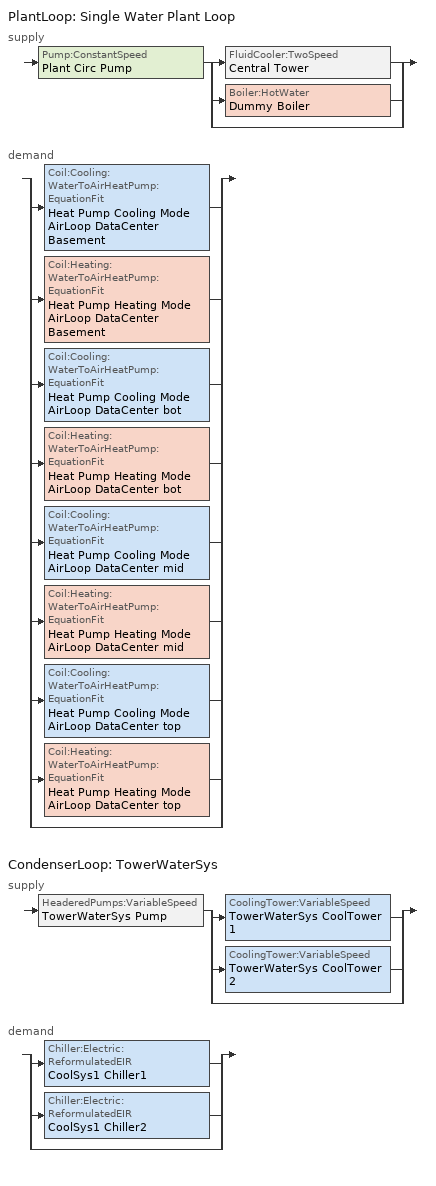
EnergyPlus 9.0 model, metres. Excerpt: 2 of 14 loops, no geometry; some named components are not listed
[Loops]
PlantLoop 'Single Water Plant Loop'
 supply: Pump:ConstantSpeed 'Plant Circ Pump' > split
  | FluidCooler:TwoSpeed 'Central Tower'
  | Boiler:HotWater 'Dummy Boiler'
  | bypass
 demand: split
  | Coil:Cooling:WaterToAirHeatPump:EquationFit 'Heat Pump Cooling Mode AirLoop DataCenter Basement'
  | Coil:Heating:WaterToAirHeatPump:EquationFit 'Heat Pump Heating Mode AirLoop DataCenter Basement'
  | Coil:Cooling:WaterToAirHeatPump:EquationFit 'Heat Pump Cooling Mode AirLoop DataCenter bot'
  | Coil:Heating:WaterToAirHeatPump:EquationFit 'Heat Pump Heating Mode AirLoop DataCenter bot'
  | Coil:Cooling:WaterToAirHeatPump:EquationFit 'Heat Pump Cooling Mode AirLoop DataCenter mid'
  | Coil:Heating:WaterToAirHeatPump:EquationFit 'Heat Pump Heating Mode AirLoop DataCenter mid'
  | Coil:Cooling:WaterToAirHeatPump:EquationFit 'Heat Pump Cooling Mode AirLoop DataCenter top'
  | Coil:Heating:WaterToAirHeatPump:EquationFit 'Heat Pump Heating Mode AirLoop DataCenter top'
  | bypass
CondenserLoop 'TowerWaterSys'
 supply: HeaderedPumps:VariableSpeed 'TowerWaterSys Pump' > split
  | CoolingTower:VariableSpeed 'TowerWaterSys CoolTower 1'
  | CoolingTower:VariableSpeed 'TowerWaterSys CoolTower 2'
  | bypass
 demand: split
  | Chiller:Electric:ReformulatedEIR 'CoolSys1 Chiller1'
  | Chiller:Electric:ReformulatedEIR 'CoolSys1 Chiller2'
  | bypass
[Sizing:Plant]
Name | Loop Type | Design Loop Exit Temperature | Loop Design Temperature Difference | Sizing Option | Zone Timesteps in Averaging Window | Coincident Sizing Factor Mode
TowerWaterSys | Condenser | 29.4444 | 5.55556 | Coincident | 6 | GlobalCoolingSizingFactor
Single Water Plant Loop | Heating | 39 | 11
[Coil:Cooling:WaterToAirHeatPump:EquationFit] Rated Air Flow Rate=autosize; Rated Water Flow Rate=autosize; Gross Rated Total Cooling Capacity=autosize; Gross Rated Sensible Cooling Capacity=autosize; Total Cooling Capacity Coefficient 1=-4.30267; Total Cooling Capacity Coefficient 2=7.18537; Total Cooling Capacity Coefficient 3=-2.23947; Total Cooling Capacity Coefficient 4=0.139996; Total Cooling Capacity Coefficient 5=0.10266; Sensible Cooling Capacity Coefficient 1=6.00194; Sensible Cooling Capacity Coefficient 2=22.6301; Sensible Cooling Capacity Coefficient 3=-26.7961; Sensible Cooling Capacity Coefficient 4=-1.72375; Sensible Cooling Capacity Coefficient 5=0.490645; Sensible Cooling Capacity Coefficient 6=0.0693119; Cooling Power Consumption Coefficient 1=-5.67776; Cooling Power Consumption Coefficient 2=0.438988; Cooling Power Consumption Coefficient 3=5.84528; Cooling Power Consumption Coefficient 4=0.141606; Cooling Power Consumption Coefficient 5=-0.168728; Nominal Time for Condensate Removal to Begin=0; Ratio of Initial Moisture Evaporation Rate and Steady State Latent Capacity=0
Name | Gross Rated Cooling COP
Heat Pump Cooling Mode AirLoop DataCenter Basement | 3.56244
Heat Pump Cooling Mode AirLoop DataCenter bot; Heat Pump Cooling Mode AirLoop DataCenter mid; Heat Pump Cooling Mode AirLoop DataCenter top | 3.70227
[Coil:Heating:WaterToAirHeatPump:EquationFit] Rated Air Flow Rate=autosize; Rated Water Flow Rate=autosize; Gross Rated Heating Capacity=autosize; Gross Rated Heating COP=4.2; Heating Capacity Coefficient 1=0.237847; Heating Capacity Coefficient 2=-3.35824; Heating Capacity Coefficient 3=3.8064; Heating Capacity Coefficient 4=0.1792; Heating Capacity Coefficient 5=0.128607; Heating Power Consumption Coefficient 1=-3.79176; Heating Power Consumption Coefficient 2=3.38799; Heating Power Consumption Coefficient 3=1.50226; Heating Power Consumption Coefficient 4=-0.177654; Heating Power Consumption Coefficient 5=-0.10308
Heat Pump HEATING Mode AirLoop DataCenter Basement; Heat Pump HEATING Mode AirLoop DataCenter bot; Heat Pump HEATING Mode AirLoop DataCenter mid; Heat Pump HEATING Mode AirLoop DataCenter top
[Pump:ConstantSpeed]
Plant Circ Pump: Design Flow Rate=autosize; Design Pump Head=179045; Design Power Consumption=autosize; Motor Efficiency=0.9; Fraction of Motor Inefficiencies to Fluid Stream=0; Pump Control Type=Intermittent
[HeaderedPumps:VariableSpeed]
TowerWaterSys Pump: Total Design Flow Rate=AUTOSIZE; Number of Pumps in Bank=2; Flow Sequencing Control Scheme=SEQUENTIAL; Design Pump Head=179344; Design Power Consumption=autosize; Motor Efficiency=0.9; Fraction of Motor Inefficiencies to Fluid Stream=0; Coefficient 1 of the Part Load Performance Curve=0; Coefficient 2 of the Part Load Performance Curve=0.0216; Coefficient 3 of the Part Load Performance Curve=-0.0325; Coefficient 4 of the Part Load Performance Curve=1.0095; Minimum Flow Rate Fraction=0; Pump Control Type=Intermittent
[Boiler:HotWater]
Dummy Boiler: Fuel Type=NaturalGas; Nominal Capacity=93894.07; Nominal Thermal Efficiency=0.75; Efficiency Curve Temperature Evaluation Variable=LeavingBoiler; Normalized Boiler Efficiency Curve=Dummy Boiler Efficiency Curve; Design Water Flow Rate=autosize; Minimum Part Load Ratio=0; Maximum Part Load Ratio=1.2; Optimum Part Load Ratio=1; Water Outlet Upper Temperature Limit=95; Boiler Flow Mode=ConstantFlow
[CoolingTower:VariableSpeed] Model Type=CoolToolsCrossFlow; Design Inlet Air WetBulb Temperature=23.8; Design Approach Temperature=5.55556; Design Range Temperature=5.55556; Design Water Flow Rate=0.059914; Design Air Flow Rate=autosize; Design Fan Power=42562.1; Fan Power Ratio Function of Air Flow Rate Ratio Curve=Tower_Fan_Curve; Minimum Air Flow Rate Ratio=0.2; Fraction of Tower Capacity in Free Convection Regime=0.125; Number of Cells=2; Cell Control=MinimalCell; Sizing Factor=1
TowerWaterSys CoolTower 1; TowerWaterSys CoolTower 2
[FluidCooler:TwoSpeed]
Central Tower: Performance Input Method=NominalCapacity; Low Fan Speed UFactor Times Area Sizing Factor=0.6; High Speed Nominal Capacity=582060; Low Speed Nominal Capacity=291030; Low Speed Nominal Capacity Sizing Factor=0.5; Design Entering Water Temperature=51.67; Design Entering Air Temperature=35; Design Entering Air Wetbulb Temperature=25.6; Design Water Flow Rate=autosize; High Fan Speed Air Flow Rate=autosize; High Fan Speed Fan Power=49248.3; Low Fan Speed Air Flow Rate=autocalculate; Low Fan Speed Air Flow Rate Sizing Factor=0.5; Low Fan Speed Fan Power=autocalculate; Low Fan Speed Fan Power Sizing Factor=0.16
[PlantLoop]
Single Water Plant Loop: Fluid Type=UserDefinedFluidType; User Defined Fluid Type=EthyleneGlycol40Percent; Plant Equipment Operation Scheme=Plant Loop Operation; Maximum Loop Temperature=35; Minimum Loop Temperature=10; Maximum Loop Flow Rate=autosize; Minimum Loop Flow Rate=0; Plant Loop Volume=autocalculate; Load Distribution Scheme=SequentialLoad; Plant Loop Demand Calculation Scheme=DualSetpointDeadband
[CondenserLoop]
TowerWaterSys: Fluid Type=Water; Condenser Equipment Operation Scheme=TowerWaterSys Loop Operation Scheme List; Maximum Loop Temperature=80; Minimum Loop Temperature=5; Maximum Loop Flow Rate=AUTOSIZE; Minimum Loop Flow Rate=0; Condenser Loop Volume=AUTOSIZE; Load Distribution Scheme=SequentialLoad
[CondenserEquipmentList]
TowerWaterSys Equipment List 1: TowerWaterSys CoolTower 1
TowerWaterSys Equipment List 2: TowerWaterSys CoolTower 1, TowerWaterSys CoolTower 2
[PlantEquipmentOperation:CoolingLoad]
TowerWaterSys Operation Scheme: Load Range 1 Lower Limit=0; Load Range 1 Upper Limit=1.45704e+06; Range 1 Equipment List=TowerWaterSys Equipment List 1; Load Range 2 Lower Limit=1.45704e+06; Load Range 2 Upper Limit=100000000000000; Range 2 Equipment List=TowerWaterSys Equipment List 2
[PlantEquipmentOperation:ComponentSetpoint]
WSHPPlant Operation Scheme: Equipment 1=Central Tower; Component 1 Flow Rate=autosize; Operation 1 Type=Cooling; Equipment 2=Dummy Boiler; Component 2 Flow Rate=autosize; Operation 2 Type=Heating
[PlantEquipmentOperationSchemes]
Plant Loop Operation: Control Scheme 1=WSHPPlant Operation Scheme; Control Scheme 1 Schedule=Always_On
[CondenserEquipmentOperationSchemes]
TowerWaterSys Loop Operation Scheme List: Control Scheme 1=TowerWaterSys Operation Scheme; Control Scheme 1 Schedule=PlantOnSched
[EnergyManagementSystem:Sensor]
Name | OutputVariable or OutputMeter Index Key | OutputVariable or OutputMeter
DataCenter_FanMassFlow | AirLoop DataCenter Basement Supply Fan Outlet | System Node Mass Flow Rate
DataCenter_CLG_SP | Cooling Coil Air Outlet Node AirLoop DataCenter Basement | System Node Setpoint Temperature
[SetpointManager:Scheduled]
TowerWaterSystem Loop Setpoint Manager: Control Variable=Temperature; Schedule=Tower-Loop-Temp-Schedule; Setpoint Node or NodeList=TowerWaterSys Supply Outlet Node
[SetpointManager:Scheduled:DualSetpoint]
Water Loop Setpoint Manager: Control Variable=Temperature; High Setpoint Schedule=PLANT LOOP HIGH TEMP SCHEDULE; Low Setpoint Schedule=PLANT LOOP LOW TEMP SCHEDULE; Setpoint Node or NodeList=Plant Supply Outlet Node
[Schedule:Compact]
ALWAYS_ON; PlantOnSched: Through: 12/31, For: AllDays, Until: 24:00, 1
Tower-Loop-Temp-Schedule: Through: 12/31, For: AllDays, Until: 24:00, 21.1
PLANT LOOP HIGH TEMP SCHEDULE: Through: 12/31, For: Alldays, Until: 24:00, 18.33
PLANT LOOP LOW TEMP SCHEDULE: Through: 12/31, For: Alldays, Until: 24:00, 5
[Curve:Quadratic]
Dummy Boiler Efficiency Curve: Coefficient1 Constant=1; Coefficient2 x=0; Coefficient3 x2=0; Minimum Value of x=0; Maximum Value of x=1
[Curve:Cubic]
Tower_Fan_Curve: Coefficient1 Constant=0; Coefficient2 x=0; Coefficient3 x2=0; Coefficient4 x3=1; Minimum Value of x=0; Maximum Value of x=1
